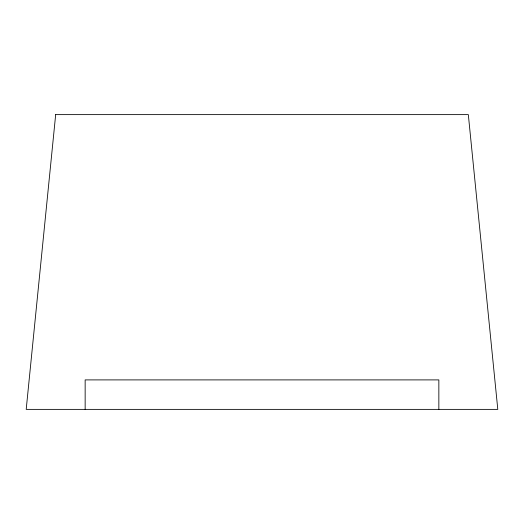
<?xml version="1.0" encoding="UTF-8"?>
<svg xmlns="http://www.w3.org/2000/svg" width="524" height="524" viewBox="0 0 524 524"><rect width="100%" height="100%" fill="white"/><g stroke="black" fill="none" stroke-linecap="round" stroke-linejoin="round"><path stroke-width="0.79" d="M438.85 409.375L438.85 379.9L85.15 379.9L85.15 409.375M55.675 114.625L26.2 409.375L497.8 409.375L468.325 114.625L55.675 114.625"/></g></svg>
